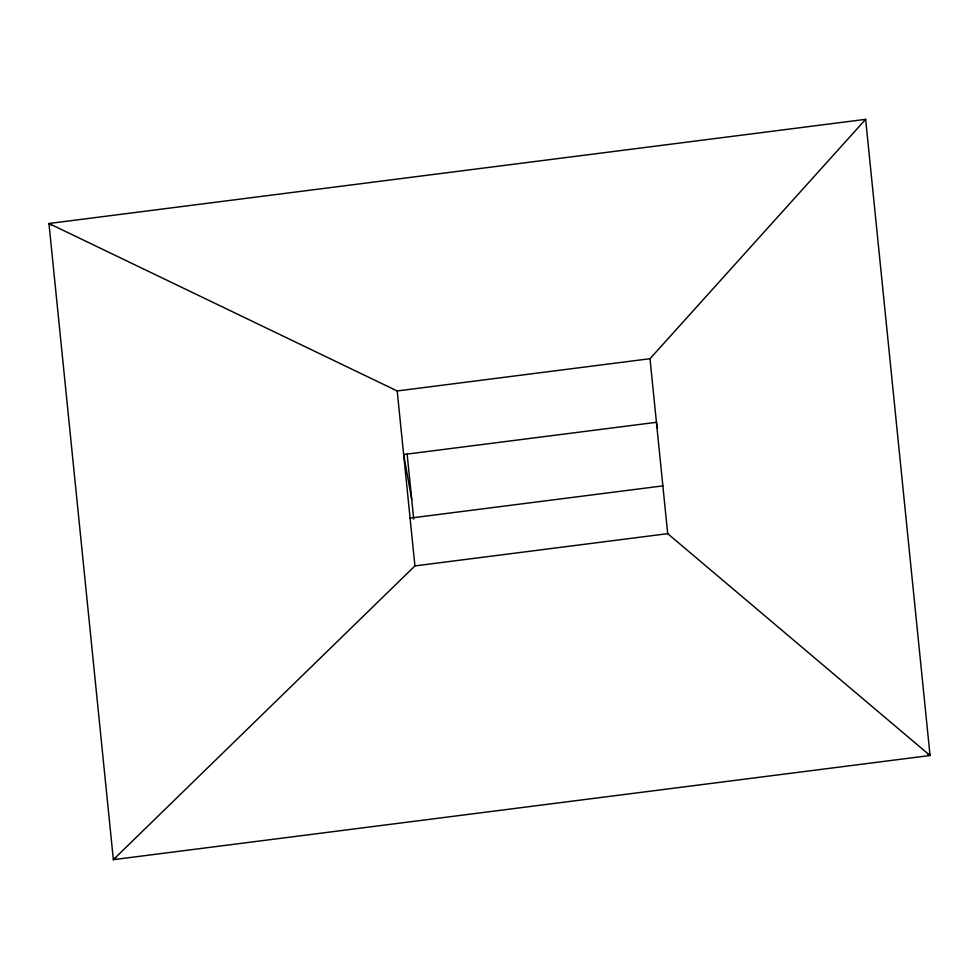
<?xml version="1.0" encoding="UTF-8"?>
<svg xmlns="http://www.w3.org/2000/svg" width="979" height="979" viewBox="0 0 979 979"><rect width="100%" height="100%" fill="white"/><g stroke="black" fill="none" stroke-linecap="round" stroke-linejoin="round"><path stroke-width="1.47" d="M51.569 225.06L48.95 223.493L397.205 390.964L649.995 358.718L865.644 119.34L930.05 755.507L113.356 859.66L48.95 223.493L865.644 119.34M927.541 753.757L930.05 755.507L667.702 533.665L414.925 565.911L113.356 859.66L115.742 857.751M410.079 518.111L662.869 485.878M657.509 428.276L656.432 422.304L403.642 454.537L411.718 499.388M649.995 358.718L667.702 533.665M407.117 453.975L413.713 519.066M397.205 390.964L414.925 565.911"/></g></svg>
